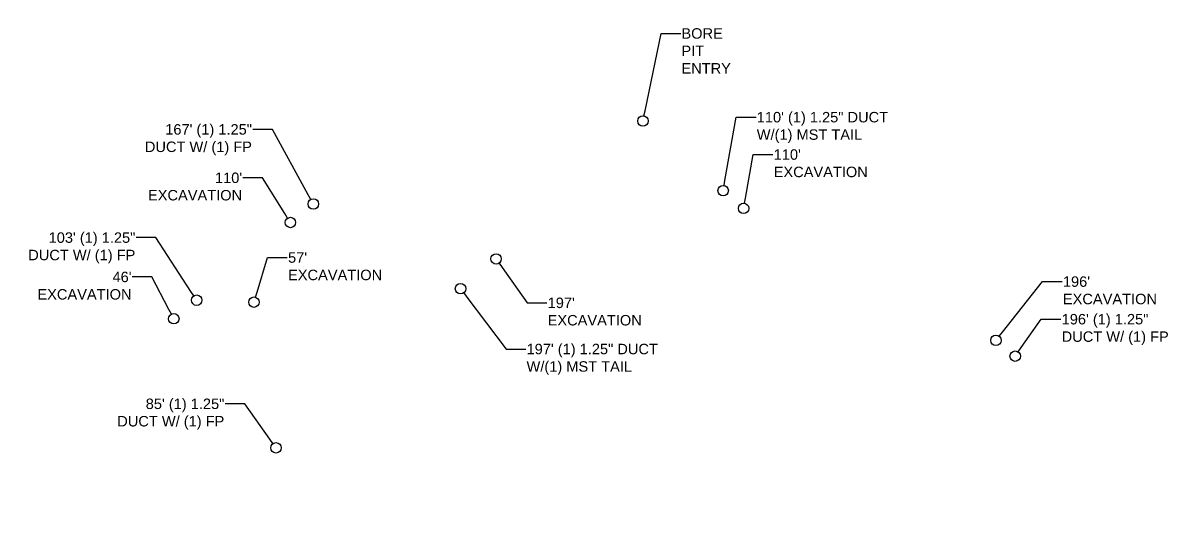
# Model space of a CAD drawing. Header units: millimetres. Extents: x -41032736 to 811436, y 699275 to 12282705.
# Drawn here: x -41030356 to -41029805, y 12282469 to 12282705 of the extents above; entities that cross this region are included whole.
import ezdxf
from ezdxf import colors
from ezdxf.entities.mleader import LeaderData, LeaderLine
from ezdxf.math import Vec2, Vec3

# ---------------------------------------------------------------- set-up
doc = ezdxf.new("R2010")
doc.units = ezdxf.units.MM
doc.header["$MEASUREMENT"] = 0
doc.layers.get('0').update_dxf_attribs({"linetype": 'CONTINUOUS'})
doc.layers.add('EXCAVATION', color=1, linetype='CONTINUOUS')
doc.styles.add('Legend', font='arial.ttf')

# ---------------------------------------------------------------- blocks, each defined once
blk = doc.blocks.new('_DotBlank')
at = {"color": 0, "linetype": 'ByBlock', "lineweight": -2}
blk.add_line((-0.5, 0), (-1, 0), dxfattribs=at)
blk.add_circle((0, 0), 0.5, dxfattribs=at)

msp = doc.modelspace()

# ---------------------------------------------------------------- leaders
at = {"layer": 'EXCAVATION', "linetype": 'Continuous'}
ml = msp.add_multileader_mtext('Standard', dxfattribs=at)
ml.set_content('110\' (1) 1.25" DUCT\\PW/(1) {\\W1;MST TAIL}', color=256, style='Legend')
ml.set_leader_properties()
ml.set_arrow_properties(name='DOTBLANK')
ml.build(insert=Vec2(0, 0))
ml.multileader.update_dxf_attribs({"dogleg_length": 0.36, "arrow_head_size": 5})
ctx = ml.context
ctx.base_point, ctx.char_height, ctx.arrow_head_size, ctx.landing_gap_size, ctx.plane_origin = Vec3(-41030004.99, 12282660.37), 5, 5, 0.347, Vec3(-41030031.66, 12282515.37)
notes = []
notes.append((ctx, [(0, (1, 1, 0), (-41030014.41, 12282660.37), (1, 0), 9.42, [(0, [(-41030020.7, 12282625.21)], 0, [])])]))
ctx.mtext.insert, ctx.mtext.width, ctx.mtext.flow_direction = Vec3(-41030004.64, 12282662.87), 0.00000000248, 5
ctx.mtext.has_bg_fill, ctx.mtext.bg_color, ctx.mtext.bg_scale_factor, ctx.mtext.bg_transparency, ctx.mtext.use_window_bg_color = 1, -1027028792, 1.5, 0, 1
at = {"layer": 'EXCAVATION', "color": 1, "lineweight": 9}
ml = msp.add_multileader_mtext('Standard', dxfattribs=at)
ml.set_content("110' \\PEXCAVATION ", color=1, style='Legend')
ml.set_leader_properties()
ml.set_arrow_properties(name='DOTBLANK')
ml.build(insert=Vec2(0, 0))
ml.multileader.update_dxf_attribs({"dogleg_length": 0.36, "arrow_head_size": 5})
ctx = ml.context
ctx.base_point, ctx.char_height, ctx.arrow_head_size, ctx.landing_gap_size, ctx.plane_origin = Vec3(-41030299.4, 12282631.36), 5, 5, 0.347, Vec3(-41030195.58, 12282558.03)
ctx.text_align_type = 2
notes.append((ctx, [(0, (1, 1, 0), (-41030240.95, 12282631.36), (-1, 0), 9.42, [(0, [(-41030227.64, 12282609.96)], 0, [])])]))
ctx.mtext.insert, ctx.mtext.width, ctx.mtext.defined_height, ctx.mtext.alignment, ctx.mtext.flow_direction = Vec3(-41030250.72, 12282633.86), 35.783, 11.4, 3, 5
ctx.mtext.has_bg_fill, ctx.mtext.bg_color, ctx.mtext.bg_scale_factor, ctx.mtext.bg_transparency, ctx.mtext.use_window_bg_color = 1, -1027028792, 1.5, 0, 1
ml = msp.add_multileader_mtext('Standard', dxfattribs=at)
ml.set_content("46' \\PEXCAVATION ", color=1, style='Legend')
ml.set_leader_properties()
ml.set_arrow_properties(name='DOTBLANK')
ml.build(insert=Vec2(0, 0))
ml.multileader.update_dxf_attribs({"dogleg_length": 0.36, "arrow_head_size": 5})
ctx = ml.context
ctx.base_point, ctx.char_height, ctx.arrow_head_size, ctx.landing_gap_size, ctx.plane_origin = Vec3(-41030352.28, 12282583.92), 5, 5, 0.347, Vec3(-41030251.35, 12282511.98)
ctx.text_align_type = 2
notes.append((ctx, [(0, (1, 1, 0), (-41030293.83, 12282583.92), (-1, 0), 9.42, [(0, [(-41030283.4, 12282563.92)], 0, [])])]))
ctx.mtext.insert, ctx.mtext.width, ctx.mtext.defined_height, ctx.mtext.alignment, ctx.mtext.flow_direction = Vec3(-41030303.6, 12282586.42), 35.783, 11.4, 3, 5
ctx.mtext.has_bg_fill, ctx.mtext.bg_color, ctx.mtext.bg_scale_factor, ctx.mtext.bg_transparency, ctx.mtext.use_window_bg_color = 1, -1027028792, 1.5, 0, 1
ml = msp.add_multileader_mtext('Standard', dxfattribs=at)
ml.set_content("196' \\PEXCAVATION ", color=1, style='Legend')
ml.set_leader_properties()
ml.set_arrow_properties(name='DOTBLANK')
ml.build(insert=Vec2(0, 0))
ml.multileader.update_dxf_attribs({"dogleg_length": 0.36, "arrow_head_size": 5})
ctx = ml.context
ctx.base_point, ctx.char_height, ctx.arrow_head_size, ctx.landing_gap_size, ctx.plane_origin = Vec3(-41029858.6, 12282581.69), 5, 5, 0.347, Vec3(-41029857.29, 12282502.39)
notes.append((ctx, [(1, (1, 1, 0), (-41029868.02, 12282581.69), (1, 0), 9.42, [(0, [(-41029890.27, 12282553.57)], 0, [])])]))
ctx.mtext.insert, ctx.mtext.width, ctx.mtext.defined_height, ctx.mtext.flow_direction = Vec3(-41029858.25, 12282584.19), 35.783, 11.4, 5
ctx.mtext.has_bg_fill, ctx.mtext.bg_color, ctx.mtext.bg_scale_factor, ctx.mtext.bg_transparency, ctx.mtext.use_window_bg_color = 1, -1027028792, 1.5, 0, 1
at = {"layer": 'EXCAVATION', "linetype": 'Continuous'}
ml = msp.add_multileader_mtext('Standard', dxfattribs=at)
ml.set_content('197\' (1) 1.25" DUCT\\PW/(1) {\\W1;MST TAIL}', color=256, style='Legend')
ml.set_leader_properties()
ml.set_arrow_properties(name='DOTBLANK')
ml.build(insert=Vec2(0, 0))
ml.multileader.update_dxf_attribs({"dogleg_length": 0.36, "arrow_head_size": 5})
ctx = ml.context
ctx.base_point, ctx.char_height, ctx.arrow_head_size, ctx.landing_gap_size, ctx.plane_origin = Vec3(-41030115.07, 12282549.42), 5, 5, 0.347, Vec3(-41030160.19, 12282465.99)
notes.append((ctx, [(0, (1, 1, 0), (-41030124.49, 12282549.42), (1, 0), 9.42, [(0, [(-41030146.28, 12282578.3)], 0, [])])]))
ctx.mtext.insert, ctx.mtext.width, ctx.mtext.flow_direction = Vec3(-41030114.72, 12282551.92), 0.00000000248, 5
ctx.mtext.has_bg_fill, ctx.mtext.bg_color, ctx.mtext.bg_scale_factor, ctx.mtext.bg_transparency, ctx.mtext.use_window_bg_color = 1, -1027028792, 1.5, 0, 1
ml = msp.add_multileader_mtext('Standard', dxfattribs=at)
ml.set_content('85\' (1) 1.25"\\PDUCT W/ (1) FP', color=256, style='Legend')
ml.set_leader_properties()
ml.set_arrow_properties(name='DOTBLANK')
ml.build(insert=Vec2(0, 0))
ml.multileader.update_dxf_attribs({"dogleg_length": 0.36, "arrow_head_size": 5})
ctx = ml.context
ctx.base_point, ctx.char_height, ctx.arrow_head_size, ctx.landing_gap_size, ctx.plane_origin = Vec3(-41030324.57, 12282523.21), 5, 5, 0.347, Vec3(-41030245.29, 12282385.94)
ctx.text_align_type = 2
notes.append((ctx, [(1, (1, 1, 0), (-41030249.46, 12282523.21), (-1, 0), 9.42, [(0, [(-41030234.53, 12282502.14)], 0, [])])]))
ctx.mtext.insert, ctx.mtext.width, ctx.mtext.alignment, ctx.mtext.flow_direction = Vec3(-41030259.23, 12282525.71), 0.00000000248, 3, 5
ctx.mtext.has_bg_fill, ctx.mtext.bg_color, ctx.mtext.bg_scale_factor, ctx.mtext.bg_transparency, ctx.mtext.use_window_bg_color = 1, -1027028792, 1.5, 0, 1
for ctx, leaders in notes:
    for number, flags, end, landing, length, lines in leaders:
        leader = LeaderData()
        leader.index, (leader.has_last_leader_line, leader.has_dogleg_vector, leader.attachment_direction) = number, flags
        leader.last_leader_point, leader.dogleg_vector, leader.dogleg_length = Vec3(end), Vec3(landing), length
        for number, points, colour, breaks in lines:
            line = LeaderLine()
            line.index, line.vertices, line.color, line.breaks = number, Vec3.list(points), colors.encode_raw_color(colour), breaks
            leader.lines.append(line)
        ctx.leaders.append(leader)

# ---------------------------------------------------------------- next in the draw order: leaders
at = {"layer": 'EXCAVATION', "color": 7, "lineweight": 9}
ml = msp.add_multileader_mtext('Standard', dxfattribs=at)
ml.set_content('BORE PIT ENTRY ', color=7, style='Legend')
ml.set_leader_properties()
ml.set_arrow_properties(name='DOTBLANK')
ml.build(insert=Vec2(0, 0))
ml.multileader.update_dxf_attribs({"dogleg_length": 0.36, "arrow_head_size": 5})
ctx = ml.context
ctx.base_point, ctx.char_height, ctx.arrow_head_size, ctx.landing_gap_size, ctx.plane_origin = Vec3(-41030041, 12282700.43), 5, 5, 0.347, Vec3(-41030044.43, 12282605.72)
notes = []
notes.append((ctx, [(1, (1, 1, 0), (-41030050.42, 12282700.43), (1, 0), 9.42, [(0, [(-41030059.07, 12282658.54)], 0, [])])]))
ctx.mtext.insert, ctx.mtext.width, ctx.mtext.defined_height, ctx.mtext.flow_direction = Vec3(-41030040.66, 12282702.93), 22.8053, 11.4, 5
ctx.mtext.has_bg_fill, ctx.mtext.bg_color, ctx.mtext.bg_scale_factor, ctx.mtext.bg_transparency, ctx.mtext.use_window_bg_color = 1, -1027028792, 1.5, 0, 1
at = {"layer": 'EXCAVATION', "linetype": 'Continuous'}
ml = msp.add_multileader_mtext('Standard', dxfattribs=at)
ml.set_content('167\' (1) 1.25"\\PDUCT W/ (1) FP', color=256, style='Legend')
ml.set_leader_properties()
ml.set_arrow_properties(name='DOTBLANK')
ml.build(insert=Vec2(0, 0))
ml.multileader.update_dxf_attribs({"dogleg_length": 0.36, "arrow_head_size": 5})
ctx = ml.context
ctx.base_point, ctx.char_height, ctx.arrow_head_size, ctx.landing_gap_size, ctx.plane_origin = Vec3(-41030311.36, 12282654.52), 5, 5, 0.347, Vec3(-41030227.44, 12282502.63)
ctx.text_align_type = 2
notes.append((ctx, [(1, (1, 1, 0), (-41030236.25, 12282654.52), (-1, 0), 9.42, [(0, [(-41030216.68, 12282618.82)], 0, [])])]))
ctx.mtext.insert, ctx.mtext.width, ctx.mtext.alignment, ctx.mtext.flow_direction = Vec3(-41030246.02, 12282657.02), 0.00000000248, 3, 5
ctx.mtext.has_bg_fill, ctx.mtext.bg_color, ctx.mtext.bg_scale_factor, ctx.mtext.bg_transparency, ctx.mtext.use_window_bg_color = 1, -1027028792, 1.5, 0, 1
at = {"layer": 'EXCAVATION', "color": 1, "lineweight": 9}
ml = msp.add_multileader_mtext('Standard', dxfattribs=at)
ml.set_content("110' \\PEXCAVATION ", color=1, style='Legend')
ml.set_leader_properties()
ml.set_arrow_properties(name='DOTBLANK')
ml.build(insert=Vec2(0, 0))
ml.multileader.update_dxf_attribs({"dogleg_length": 0.36, "arrow_head_size": 5})
ctx = ml.context
ctx.base_point, ctx.char_height, ctx.arrow_head_size, ctx.landing_gap_size, ctx.plane_origin = Vec3(-41029996.89, 12282642.5), 5, 5, 0.347, Vec3(-41029992.04, 12282571.96)
notes.append((ctx, [(1, (1, 1, 0), (-41030006.31, 12282642.5), (1, 0), 9.42, [(0, [(-41030010.94, 12282616.73)], 0, [])])]))
ctx.mtext.insert, ctx.mtext.width, ctx.mtext.defined_height, ctx.mtext.flow_direction = Vec3(-41029996.54, 12282645), 35.783, 11.4, 5
ctx.mtext.has_bg_fill, ctx.mtext.bg_color, ctx.mtext.bg_scale_factor, ctx.mtext.bg_transparency, ctx.mtext.use_window_bg_color = 1, -1027028792, 1.5, 0, 1
ml = msp.add_multileader_mtext('Standard', dxfattribs=at)
ml.set_content("197' \\PEXCAVATION ", color=1, style='Legend')
ml.set_leader_properties()
ml.set_arrow_properties(name='DOTBLANK')
ml.build(insert=Vec2(0, 0))
ml.multileader.update_dxf_attribs({"dogleg_length": 0.36, "arrow_head_size": 5})
ctx = ml.context
ctx.base_point, ctx.char_height, ctx.arrow_head_size, ctx.landing_gap_size, ctx.plane_origin = Vec3(-41030104.98, 12282571.53), 5, 5, 0.347, Vec3(-41030120.57, 12282522.58)
notes.append((ctx, [(1, (1, 1, 0), (-41030114.4, 12282571.53), (1, 0), 9.42, [(0, [(-41030129.3, 12282592.52)], 0, [])])]))
ctx.mtext.insert, ctx.mtext.width, ctx.mtext.defined_height, ctx.mtext.flow_direction = Vec3(-41030104.63, 12282574.03), 35.783, 11.4, 5
ctx.mtext.has_bg_fill, ctx.mtext.bg_color, ctx.mtext.bg_scale_factor, ctx.mtext.bg_transparency, ctx.mtext.use_window_bg_color = 1, -1027028792, 1.5, 0, 1
at = {"layer": 'EXCAVATION', "linetype": 'Continuous'}
ml = msp.add_multileader_mtext('Standard', dxfattribs=at)
ml.set_content('196\' (1) 1.25"\\PDUCT W/ (1) FP', color=256, style='Legend')
ml.set_leader_properties()
ml.set_arrow_properties(name='DOTBLANK')
ml.build(insert=Vec2(0, 0))
ml.multileader.update_dxf_attribs({"dogleg_length": 0.36, "arrow_head_size": 5})
ctx = ml.context
ctx.base_point, ctx.char_height, ctx.arrow_head_size, ctx.landing_gap_size, ctx.plane_origin = Vec3(-41029859.18, 12282563.7), 5, 5, 0.347, Vec3(-41029889.15, 12282446.99)
notes.append((ctx, [(0, (1, 1, 0), (-41029868.6, 12282563.7), (1, 0), 9.42, [(0, [(-41029881.05, 12282546)], 0, [])])]))
ctx.mtext.insert, ctx.mtext.width, ctx.mtext.flow_direction = Vec3(-41029858.83, 12282566.2), 0.00000000248, 5
ctx.mtext.has_bg_fill, ctx.mtext.bg_color, ctx.mtext.bg_scale_factor, ctx.mtext.bg_transparency, ctx.mtext.use_window_bg_color = 1, -1027028792, 1.5, 0, 1
for ctx, leaders in notes:
    for number, flags, end, landing, length, lines in leaders:
        leader = LeaderData()
        leader.index, (leader.has_last_leader_line, leader.has_dogleg_vector, leader.attachment_direction) = number, flags
        leader.last_leader_point, leader.dogleg_vector, leader.dogleg_length = Vec3(end), Vec3(landing), length
        for number, points, colour, breaks in lines:
            line = LeaderLine()
            line.index, line.vertices, line.color, line.breaks = number, Vec3.list(points), colors.encode_raw_color(colour), breaks
            leader.lines.append(line)
        ctx.leaders.append(leader)

# ---------------------------------------------------------------- next in the draw order: leaders
ml = msp.add_multileader_mtext('Standard', dxfattribs=at)
ml.set_content('103\' (1) 1.25"\\PDUCT W/ (1) FP', color=256, style='Legend')
ml.set_leader_properties()
ml.set_arrow_properties(name='DOTBLANK')
ml.build(insert=Vec2(0, 0))
ml.multileader.update_dxf_attribs({"dogleg_length": 0.36, "arrow_head_size": 5})
ctx = ml.context
ctx.base_point, ctx.char_height, ctx.arrow_head_size, ctx.landing_gap_size, ctx.plane_origin = Vec3(-41030367.14, 12282602.74), 5, 5, 0.347, Vec3(-41030283.21, 12282456.58)
ctx.text_align_type = 2
notes = []
notes.append((ctx, [(1, (1, 1, 0), (-41030292.02, 12282602.74), (-1, 0), 9.42, [(0, [(-41030272.45, 12282572.78)], 0, [])])]))
ctx.mtext.insert, ctx.mtext.width, ctx.mtext.alignment, ctx.mtext.flow_direction = Vec3(-41030301.79, 12282605.24), 0.00000000248, 3, 5
ctx.mtext.has_bg_fill, ctx.mtext.bg_color, ctx.mtext.bg_scale_factor, ctx.mtext.bg_transparency, ctx.mtext.use_window_bg_color = 1, -1027028792, 1.5, 0, 1
at = {"layer": 'EXCAVATION', "color": 1, "lineweight": 9}
ml = msp.add_multileader_mtext('Standard', dxfattribs=at)
ml.set_content("57' \\PEXCAVATION ", color=1, style='Legend')
ml.set_leader_properties()
ml.set_arrow_properties(name='DOTBLANK')
ml.build(insert=Vec2(0, 0))
ml.multileader.update_dxf_attribs({"dogleg_length": 0.36, "arrow_head_size": 5})
ctx = ml.context
ctx.base_point, ctx.char_height, ctx.arrow_head_size, ctx.landing_gap_size, ctx.plane_origin = Vec3(-41030229.11, 12282593.2), 5, 5, 0.347, Vec3(-41030213.02, 12282519.91)
notes.append((ctx, [(1, (1, 1, 0), (-41030238.53, 12282593.2), (1, 0), 9.42, [(0, [(-41030245.08, 12282571.85)], 0, [])])]))
ctx.mtext.insert, ctx.mtext.width, ctx.mtext.defined_height, ctx.mtext.flow_direction = Vec3(-41030228.77, 12282595.7), 35.783, 11.4, 5
ctx.mtext.has_bg_fill, ctx.mtext.bg_color, ctx.mtext.bg_scale_factor, ctx.mtext.bg_transparency, ctx.mtext.use_window_bg_color = 1, -1027028792, 1.5, 0, 1
for ctx, leaders in notes:
    for number, flags, end, landing, length, lines in leaders:
        leader = LeaderData()
        leader.index, (leader.has_last_leader_line, leader.has_dogleg_vector, leader.attachment_direction) = number, flags
        leader.last_leader_point, leader.dogleg_vector, leader.dogleg_length = Vec3(end), Vec3(landing), length
        for number, points, colour, breaks in lines:
            line = LeaderLine()
            line.index, line.vertices, line.color, line.breaks = number, Vec3.list(points), colors.encode_raw_color(colour), breaks
            leader.lines.append(line)
        ctx.leaders.append(leader)

doc.saveas('drawing.dxf')
